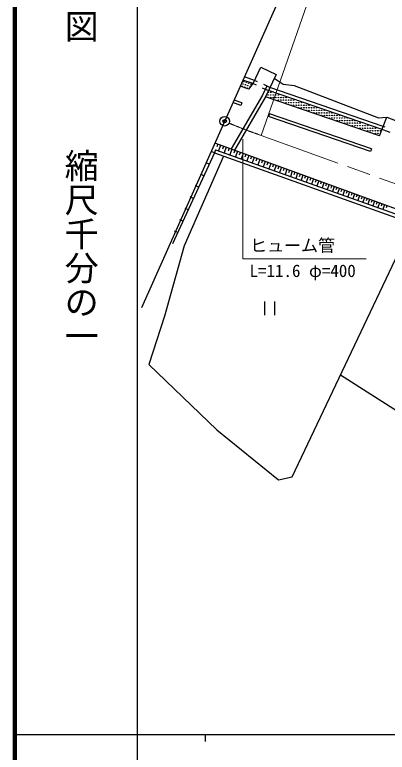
# Model space of a CAD drawing. Units: millimetres, scale not verified. Extents: x 40000 to 680000, y 20000 to 380000.
# Drawn here: x 40000 to 94761, y 202409 to 310659 of the extents above; entities that cross this region are included whole.
import ezdxf
from ezdxf.enums import TextEntityAlignment as Align

# ---------------------------------------------------------------- set-up
doc = ezdxf.new("R2010")
doc.units = ezdxf.units.MM
doc.header["$LTSCALE"] = 1000
doc.header["$PDMODE"] = 32
doc.header["$PDSIZE"] = 500
doc.linetypes.add('CHAIN', pattern=[18.5, 12, -1.5, 3.5, -1.5])
for name, color, linetype, lineweight in [('M-BGD', 7, 'Continuous', 25), ('M-BMK', 2, 'CHAIN', 13), ('M-BMK-SRVR', 3, 'Continuous', 25), ('M-STR-HTXT', 7, 'Continuous', 13), ('M-TTL', 2, 'Continuous', 140), ('M-TTL-BAND', 7, 'Continuous', 25)]:
    doc.layers.add(name, color=color, linetype=linetype, lineweight=lineweight)
doc.layers.add('M-OTRS', color=6, linetype='Continuous')
doc.styles.add('@ＭＳ ゴシック', font='')
doc.styles.add('ＭＳ ゴシック', font='')
doc.styles.get('@ＭＳ ゴシック').set_extended_font_data('@MS Gothic')
doc.styles.get('ＭＳ ゴシック').set_extended_font_data('MS Gothic')

# ---------------------------------------------------------------- blocks, each defined once
blk = doc.blocks.new('open_arrow')
at = {"color": 0, "linetype": 'Continuous', "lineweight": -2}
blk.add_lwpolyline([(7.5, 1.25), (0, 0), (7.5, -1.25)], dxfattribs=at)

msp = doc.modelspace()

# ---------------------------------------------------------------- linework, layer by layer
at = {"layer": 'M-BGD'}
for p, q in [((83079, 322422), (58631, 267629)), ((75033, 300552), (76175, 302956)), ((76175, 302956), (78416, 301890)), ((75033, 300552), (73553, 301073)), ((75248, 301006), (73758, 301531)), ((75687, 300808), (75248, 301006)), ((78416, 301890), (76862, 298622)), ((78156, 301344), (79473, 300467)), ((74407, 299712), (73144, 300157)), ((74407, 299712), (75033, 300552)), ((75033, 300552), (75472, 300354)), ((76383, 299943), (77294, 299531)), ((77055, 300191), (76420, 298856)), ((77511, 299986), (76599, 300397)), ((94171, 294269), (77511, 299986)), ((79473, 300467), (81057, 300267)), ((81057, 300267), (93448, 295535)), ((76420, 298856), (71812, 290956)), ((93995, 293801), (77294, 299531)), ((73251, 297363), (72081, 297775)), ((73384, 297740), (72245, 298141)), ((76862, 298622), (72289, 290783)), ((73384, 297740), (73251, 297363)), ((93643, 292865), (76862, 298622)), ((92290, 290580), (77321, 295716)), ((77453, 296094), (77324, 295715)), ((92423, 290957), (77453, 296094)), ((93448, 295535), (94681, 295626)), ((93643, 292865), (94681, 295626)), ((94681, 295626), (96869, 294803)), ((94237, 293719), (93995, 293801)), ((94434, 294180), (94171, 294269)), ((95183, 293396), (94237, 293719)), ((121188, 273050), (69425, 291821)), ((69844, 291669), (69693, 291252)), ((70263, 291518), (69961, 290685)), ((70680, 291366), (70529, 290951)), ((71097, 291215), (70796, 290387)), ((69341, 290375), (63183, 277031)), ((69341, 290375), (68887, 290584)), ((69508, 290846), (69341, 290375)), ((69341, 290375), (123661, 271037)), ((69508, 290846), (123804, 271517)), ((71512, 291065), (71362, 290651)), ((71927, 290914), (71628, 290091)), ((72340, 290764), (72190, 290353)), ((72753, 290615), (72456, 289796)), ((73164, 290466), (73015, 290056)), ((73575, 290317), (73279, 289503)), ((73984, 290168), (73836, 289760)), ((92423, 290957), (92293, 290579)), ((70699, 289891), (64906, 276743)), ((74393, 290020), (74099, 289211)), ((74800, 289872), (74653, 289466)), ((75207, 289725), (74915, 288921)), ((75612, 289578), (75465, 289174)), ((76017, 289431), (75727, 288632)), ((76420, 289285), (76274, 288883)), ((76823, 289138), (76535, 288344)), ((68571, 288707), (68117, 288916)), ((77225, 288993), (77080, 288593)), ((77626, 288847), (77340, 288058)), ((78025, 288703), (77881, 288304)), ((78425, 288558), (78140, 287773)), ((78822, 288414), (78679, 288017)), ((79220, 288270), (78937, 287489)), ((79615, 288126), (79472, 287732)), ((80011, 287983), (79730, 287207)), ((67801, 287039), (67347, 287248)), ((80405, 287840), (80262, 287447)), ((80798, 287697), (80519, 286926)), ((81190, 287555), (81048, 287164)), ((81582, 287413), (81304, 286647)), ((81972, 287271), (81831, 286883)), ((82362, 287130), (82085, 286368)), ((82750, 286989), (82610, 286602)), ((83138, 286849), (82863, 286091)), ((83524, 286709), (83385, 286323)), ((83910, 286568), (83637, 285816)), ((84295, 286429), (84156, 286046)), ((84679, 286290), (84408, 285542)), ((85062, 286151), (84923, 285769)), ((85444, 286012), (85175, 285269)), ((85825, 285874), (85687, 285494)), ((67031, 285371), (66578, 285580)), ((86206, 285736), (85938, 284997)), ((86585, 285599), (86448, 285221)), ((86964, 285461), (86697, 284727)), ((87341, 285324), (87204, 284948)), ((87718, 285188), (87453, 284458)), ((88093, 285052), (87958, 284677)), ((88469, 284915), (88205, 284190)), ((88842, 284780), (88707, 284407)), ((66262, 283703), (65808, 283912)), ((89216, 284645), (88954, 283923)), ((89587, 284510), (89453, 284139)), ((89959, 284375), (89699, 283658)), ((90329, 284241), (90195, 283872)), ((90699, 284107), (90441, 283394)), ((91067, 283973), (90934, 283606)), ((91436, 283840), (91179, 283131)), ((91802, 283707), (91670, 283341)), ((92169, 283574), (91913, 282870)), ((92533, 283441), (92401, 283078)), ((92898, 283309), (92644, 282610)), ((93261, 283178), (93130, 282816)), ((93624, 283046), (93372, 282351)), ((93985, 282915), (93855, 282555)), ((94346, 282784), (94096, 282093)), ((94706, 282654), (94576, 282295)), ((65492, 282035), (65038, 282244)), ((64722, 280367), (64268, 280576)), ((80786, 242818), (98438, 280017)), ((63952, 278699), (63498, 278908)), ((64906, 276743), (62019, 266397)), ((76729, 268575), (76729, 266575)), ((78229, 266575), (78229, 268575)), ((62019, 266397), (59693, 259340)), ((59693, 259340), (69718, 249716)), ((120495, 236924), (87870, 257747)), ((69718, 249716), (78781, 242417)), ((78781, 242417), (80786, 242818))]:
    msp.add_line(p, q, dxfattribs=at)
for centre in [(73425, 300147), (73549, 300501), (73674, 300854), (73778, 300022), (73903, 300376), (74027, 300730), (74132, 299898), (74257, 300252), (74381, 300605), (74610, 300127), (74735, 300481), (77250, 299251), (77250, 298876), (77625, 299250), (77626, 298876), (78001, 298875), (78376, 298876), (78750, 298875), (77626, 298500), (78001, 298500), (78376, 298501), (78751, 298500), (78751, 298125), (79126, 298501), (79125, 298126), (79501, 298501), (79501, 298125), (79876, 298500), (79875, 298126), (79875, 297750), (80250, 297750), (80251, 298126), (80626, 298125), (80626, 297750), (81000, 297750), (81001, 298126), (81376, 297750), (81750, 297751), (82126, 297750), (80626, 297376), (81001, 297376), (81376, 297376), (81750, 297375), (81751, 297001), (82125, 297375), (82126, 297000), (82500, 297376), (82501, 297001), (82875, 297375), (82876, 297001), (82876, 296625), (83250, 296626), (83251, 297375), (83251, 297000), (83625, 297000), (83626, 296626), (84000, 297000), (84001, 296625), (84375, 297001), (84376, 296626), (84751, 296626), (85126, 296626), (85500, 296625), (84001, 296250), (84375, 296251), (84751, 296250), (85125, 296251), (85125, 295876), (85500, 295875), (85501, 296251), (85876, 296250), (85876, 295875), (86250, 295876), (86251, 296251), (86251, 295501), (86626, 296251), (86626, 295875), (86625, 295500), (87000, 295876), (87000, 295500), (87376, 295876), (87375, 295500), (87750, 295501), (87751, 295875), (88125, 295500), (88501, 295500), (88875, 295501), (87376, 295126), (87751, 295126), (88126, 295126), (88500, 295125), (88500, 294751), (88875, 295125), (88876, 294751), (89250, 295125), (89251, 294750), (89625, 295126), (89626, 294751), (90000, 295125), (90001, 294751), (90375, 294751), (90750, 294750), (89625, 294376), (90001, 294375), (90375, 294376), (90750, 294000), (90751, 294376), (91126, 294375), (91126, 294000), (91500, 294001), (91501, 294376), (91876, 294376), (91876, 294000), (91875, 293625), (92250, 294001), (92250, 293625), (92626, 294001), (92625, 293625), (93000, 293626), (93001, 294000), (93375, 293625), (93751, 293625), (93001, 293251), (93375, 293250)]:
    msp.add_circle(centre, 37.5, dxfattribs=at)
at = {"layer": 'M-BMK'}
msp.add_line((122320, 276363), (76210, 292949), dxfattribs=at)
msp.add_arc((104258, 373188), 85000, 247.33232, 250.7327, dxfattribs=at)
at = {"layer": 'M-BMK-SRVR'}
msp.add_circle((70855, 295026), 700, dxfattribs=at)
at = {"layer": 'M-OTRS'}
msp.add_point((70855, 295026), dxfattribs=at)
at = {"layer": 'M-STR-HTXT'}
msp.add_line((76210, 292949), (86109, 321268), dxfattribs=at)
msp.add_lwpolyline([(73527, 292398), (73527, 274833), (91674, 274833)], dxfattribs=at)
at = {"layer": 'M-TTL'}
msp.add_line((40000, 380000), (40000, 20000), dxfattribs=at)
at = {"layer": 'M-TTL-BAND'}
for p, q in [((58000, 370000), (58000, 20000)), ((40000, 205000), (579000, 205000)), ((68000, 205000), (68000, 204000))]:
    msp.add_line(p, q, dxfattribs=at)

# ---------------------------------------------------------------- block references
at = {"layer": 'M-STR-HTXT', "rotation": 270}
msp.add_blockref('open_arrow', (73527, 292398), dxfattribs=at)

# ---------------------------------------------------------------- texts
at = {"layer": 'M-STR-HTXT', "style": 'ＭＳ ゴシック'}
for s, p in [('ヒューム管', (80831, 275333)), ('L=11.6 φ=400', (82325, 271612))]:
    msp.add_text(s, height=1833, dxfattribs=at).set_placement(p, align=Align.BOTTOM_CENTER)
at = {"layer": 'M-TTL-BAND', "style": '@ＭＳ ゴシック'}
for s, p in [('平  面  図', (49777, 306475)), ('縮尺千分の一', (49777, 261030))]:
    msp.add_text(s, height=3666, rotation=270, dxfattribs=at).set_placement(p, align=Align.MIDDLE_RIGHT)

doc.saveas('drawing.dxf')
